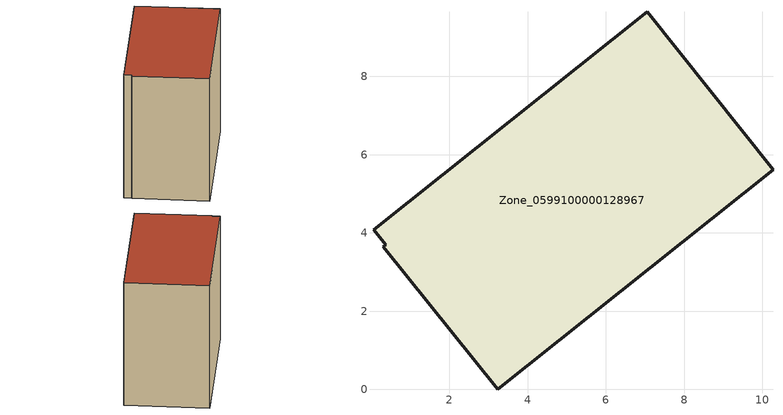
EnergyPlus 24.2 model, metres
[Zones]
Zone_0599100000128967
 floor ground (C_G): 0.06,4.09 7.05,9.66 10.27,5.62 3.23,0 0.32,3.65 0.37,3.69 z0
 wall outside (C_F): 10.27,5.62 7.05,9.66 0.06,4.09 0.37,3.69 0.32,3.65 3.23,0 10.27,5.62 z0:8.28
 roof outside (C_R): 7.05,9.66 0.06,4.09 0.37,3.69 0.32,3.65 3.23,0 10.27,5.62 z8.28
[BUILDING]
Pand.0599100000128967: North Axis=0; Terrain=City; Loads Convergence Tolerance Value=0.04; Temperature Convergence Tolerance Value=0.4; Solar Distribution=FullExterior; Maximum Number of Warmup Days=25; Minimum Number of Warmup Days=1
[Site:Location]
Rotterdam.The.Hague.AP_ZH_NLD Design_Conditions: Latitude=51.96; Longitude=4.45; Time Zone=1; Elevation=-4.5
[SITE:GROUNDTEMPERATURE:BUILDINGSURFACE]
18, 18, 18, 18, 18, 18, 18, 18, 18, 18, 18, 18
[MATERIAL] Thermal Absorptance=0.9; Solar Absorptance=0.7; Visible Absorptance=0.7
Name | Roughness | Thickness | Conductivity | Density | Specific Heat
G.TC.1975-1991 | MediumSmooth | 0.15 | 0.288461 | 540 | 1210
F.TC.1975-1991 | Rough | 0.3 | 0.230769 | 1920 | 840
R.TC.1975-1991 | MediumRough | 0.2 | 0.153846 | 1500 | 1000
[CONSTRUCTION]
C_G: G.TC.1975-1991
C_F: F.TC.1975-1991
C_R: R.TC.1975-1991
[ZONE]
Zone_0599100000128967: Type=1; Multiplier=1; Ceiling Height=Autocalculate; Volume=Autocalculate; Floor Area=autocalculate; Part of Total Floor Area=Yes
[ZONEINFILTRATION:DESIGNFLOWRATE]
Infil_Zone_0599100000128967: Zone or ZoneList or Space or SpaceList=Zone_0599100000128967; Schedule=AlwaysOn; Design Flow Rate Calculation Method=Flow/Area; Flow Rate per Floor Area=0.003; Constant Term Coefficient=1; Temperature Term Coefficient=0; Velocity Term Coefficient=0; Velocity Squared Term Coefficient=0
[HVACTEMPLATE:ZONE:IDEALLOADSAIRSYSTEM]
Zone_0599100000128967: Maximum Heating Supply Air Temperature=50; Minimum Cooling Supply Air Temperature=13; Maximum Heating Supply Air Humidity Ratio=0.0156; Minimum Cooling Supply Air Humidity Ratio=0.0077; Heating Limit=NoLimit; Cooling Limit=NoLimit; Dehumidification Control Type=ConstantSensibleHeatRatio; Cooling Sensible Heat Ratio=0.7; Dehumidification Setpoint=60; Humidification Control Type=None; Humidification Setpoint=30; Outdoor Air Method=None; Outdoor Air Flow Rate per Person=0.00944; Outdoor Air Flow Rate per Zone Floor Area=0; Outdoor Air Flow Rate per Zone=0; Demand Controlled Ventilation Type=None; Outdoor Air Economizer Type=NoEconomizer; Heat Recovery Type=None; Sensible Heat Recovery Effectiveness=0.7; Latent Heat Recovery Effectiveness=0.65
[ZONECONTROL:THERMOSTAT]
ThermostatControl_Zone_0599100000128967: Zone or ZoneList=Zone_0599100000128967; Control Type Schedule=DualSetpointControlType; Control 1=Thermostat_Zone_0599100000128967; Temperature Difference Between Cutout And Setpoint=0
[THERMOSTATSETPOINT:DUALSETPOINT]
Thermostat_Zone_0599100000128967: Heating Setpoint Temperature Schedule=HeatingSetpoint_Zone_0599100000128967; Cooling Setpoint Temperature Schedule=CoolingSetpoint_Zone_0599100000128967
[SCHEDULE:COMPACT]
HeatingSetpoint_Zone_0599100000128967: Through: 12/31, For: AllDays, Until: 24:00, 21
CoolingSetpoint_Zone_0599100000128967: Through: 12/31, For: AllDays, Until: 24:00, 24
DualSetpointControlType: Through: 12/31, For: AllDays, Until: 24:00, 4
AlwaysOn: Through: 12/31, For: AllDays, Until: 24:00, 1
